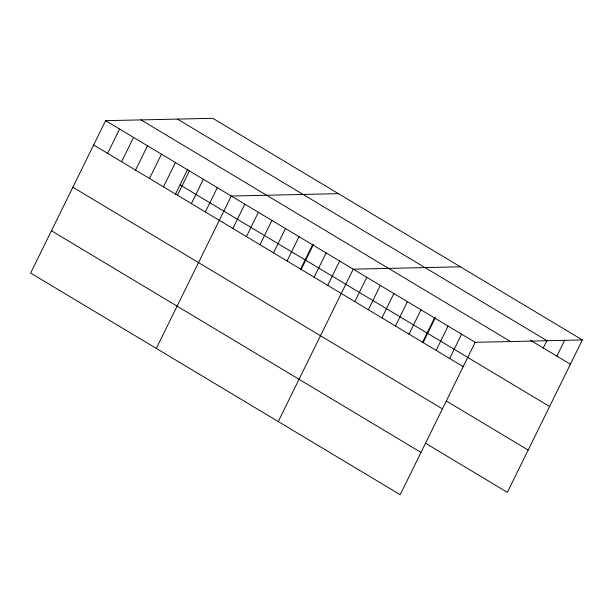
<?xml version="1.0" encoding="UTF-8"?>
<svg xmlns="http://www.w3.org/2000/svg" width="613" height="613" viewBox="0 0 613 613"><rect width="100%" height="100%" fill="white"/><g stroke="black" fill="none" stroke-linecap="round" stroke-linejoin="round"><path stroke-width="0.92" d="M582.35 339.947L212.803 118.309L105.628 120.677L30.65 273.053L400.197 494.691L475.175 342.322L582.35 339.947L507.372 492.323L426.073 443.559M107.627 153.35L119.589 129.052M121.589 161.725L133.55 137.427M135.55 170.1L147.511 145.794M149.511 178.467L161.472 154.169M163.472 186.842L175.433 162.545M175.425 194.267L187.793 169.127M177.433 195.218L189.394 170.92M191.394 203.593L203.355 179.287M205.355 211.96L217.309 187.662M156.3 348.406L231.27 196.037L338.445 193.67M232.863 228.465L244.825 204.16M246.418 236.587L258.372 212.29M259.966 244.717L271.927 220.419M273.513 252.847L285.474 228.542M287.068 260.969L299.021 236.672M300.615 269.099L312.576 244.794M301.075 269.62L313.442 244.487M314.17 277.222L326.124 252.924M327.717 285.351L339.671 261.054M278.248 421.552L353.226 269.176L460.401 266.808M354.82 301.604L366.773 277.306M368.367 309.734L380.321 285.428M381.914 317.856L393.875 293.558M395.469 325.986L407.423 301.688M409.017 334.108L420.978 309.81M422.564 342.238L434.525 317.94M423.024 342.767L435.391 317.626M436.119 350.368L448.072 326.062M449.666 358.49L461.627 334.192M543.294 348L547.003 340.453M556.842 356.122L564.68 340.2M177.433 119.091L546.98 340.728M530.536 340.345L570.396 364.252M140.998 119.895L510.545 341.541M105.628 120.677L475.175 342.322M180.046 184.873L549.593 406.511M93.666 144.974L463.221 366.62M446.869 401.3L528.168 450.057M72.87 187.241L442.425 408.886M51.446 230.787L420.993 452.425"/></g></svg>
